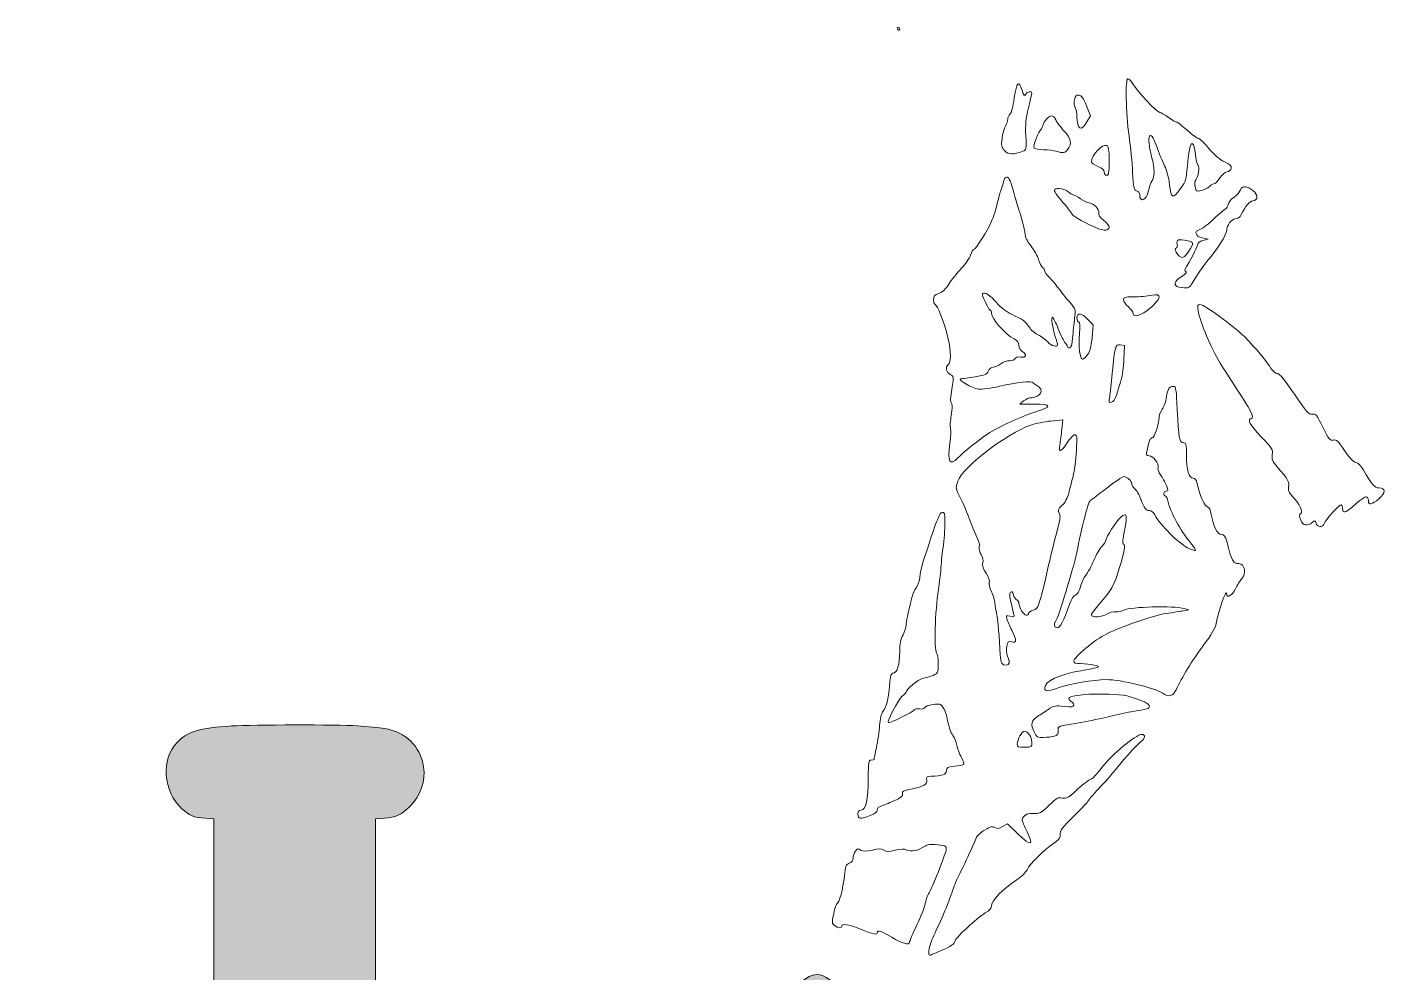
# Model space of a CAD drawing. Extents: x 617 to 1458, y -1523 to -412.
# Drawn here: x 628 to 1300, y -1087 to -619 of the extents above; entities that cross this region are included whole.
import ezdxf

# ---------------------------------------------------------------- set-up
doc = ezdxf.new("R2010")
doc.units = 0
doc.header["$MEASUREMENT"] = 0
doc.layers.add('katman 1', color=7, linetype='Continuous')

# ---------------------------------------------------------------- blocks, each defined once
blk = doc.blocks.new('block 2')
at = {"layer": 'katman 1', "true_color": 0xffffff}
h = blk.add_hatch(color=7, dxfattribs=at)
h.dxf.hatch_style = 2
edge = h.paths.add_edge_path()
edge.add_spline(control_points=[(729.05, -964.57), (712.7, -965.56), (707.28, -967.19), (701.92, -972.72), (693.82, -980.97), (694.92, -996.85), (704.23, -1005.47), (707.7, -1008.73), (710.54, -1009.89), (715.8, -1010.15), (715.8, -1010.15), (720.11, -1010.42), (720.11, -1010.42), (720.11, -1010.42), (720.11, -1076.72), (720.11, -1076.72), (720.06, -1139.76), (719.79, -1154.43), (718.53, -1158.27), (718.06, -1159.74), (717.64, -1160), (715.22, -1160.58), (703.86, -1163.11), (679.36, -1179.41), (666.85, -1192.71), (646.76, -1214.06), (634.25, -1239.93), (629.41, -1270.26), (628.04, -1278.57), (627.78, -1298.03), (628.83, -1307.28), (629.88, -1316.32), (631.3, -1323.42), (633.14, -1329.15), (637.51, -1342.51), (649.65, -1367.33), (657.12, -1378.16), (666.43, -1391.67), (699.55, -1415.7), (714.85, -1420.17), (718.8, -1421.27), (718.8, -1421.33), (719.43, -1423.59), (719.79, -1424.95), (720.06, -1430.21), (720.06, -1436.52), (720.06, -1436.52), (720.11, -1447.2), (720.11, -1447.2), (720.11, -1447.2), (702.86, -1447.2), (702.86, -1447.2), (702.86, -1447.2), (685.57, -1447.2), (685.57, -1447.2), (685.57, -1447.2), (678.05, -1456.24), (678.05, -1456.24), (668.74, -1467.33), (665.27, -1472.12), (664.11, -1475.43), (663.53, -1477.06), (663.11, -1480.32), (662.96, -1484.68), (662.96, -1484.68), (662.64, -1491.36), (662.64, -1491.36), (662.64, -1491.36), (760.07, -1491.36), (760.07, -1491.36), (760.07, -1491.36), (857.5, -1491.36), (857.5, -1491.36), (857.5, -1491.36), (857.24, -1484.63), (857.24, -1484.63), (856.87, -1474.75), (855.98, -1473.12), (841.46, -1456.03), (841.46, -1456.03), (833.95, -1447.2), (833.95, -1447.2), (833.95, -1447.2), (817.01, -1447.2), (817.01, -1447.2), (817.01, -1447.2), (800.03, -1447.2), (800.03, -1447.2), (800.03, -1447.2), (800.03, -1434.16), (800.03, -1434.16), (800.03, -1434.16), (800.03, -1421.17), (800.03, -1421.17), (800.03, -1421.17), (805.97, -1418.85), (805.97, -1418.85), (822.96, -1412.23), (835.73, -1403.61), (850.56, -1388.83), (861.76, -1377.68), (866.7, -1371.11), (873.17, -1358.81), (875.48, -1354.34), (877.95, -1349.98), (878.59, -1349.13), (881.74, -1344.98), (883.79, -1338.41), (886, -1325.21), (887.94, -1313.8), (888.84, -1304.6), (889.42, -1290.98), (889.94, -1279.26), (890.63, -1270.16), (891.31, -1266.48), (891.57, -1265.01), (893.1, -1263.64), (902.77, -1256.38), (908.87, -1251.76), (917.76, -1244.87), (922.54, -1241.14), (927.33, -1237.35), (936.9, -1229.99), (943.84, -1224.73), (950.78, -1219.47), (957.3, -1214.42), (958.3, -1213.53), (959.3, -1212.64), (965.45, -1207.85), (971.97, -1202.96), (978.49, -1198.07), (987.48, -1191.18), (991.95, -1187.71), (996.42, -1184.19), (1006.99, -1176.15), (1015.35, -1169.84), (1031.86, -1157.38), (1038.01, -1151.85), (1038.32, -1149.28), (1038.59, -1146.91), (1040.11, -1147.07), (1043.48, -1149.86), (1046.89, -1152.7), (1049.26, -1153.48), (1054.25, -1153.48), (1063.51, -1153.48), (1066.87, -1147.02), (1062.56, -1137.5), (1060.14, -1132.3), (1053.41, -1122.62), (1043.69, -1110.42), (1026.28, -1088.65), (1020.29, -1084.5), (1013.19, -1089.23), (1011.77, -1090.18), (1010.09, -1091.76), (1009.46, -1092.76), (1007.77, -1095.28), (1007.83, -1100.22), (1009.56, -1105.16), (1011.24, -1109.9), (1011.19, -1110.53), (1009.25, -1111.63), (1003.15, -1114.94), (992.42, -1122.73), (973.81, -1137.24), (967.45, -1142.18), (948.88, -1156.53), (932.53, -1169.05), (916.18, -1181.62), (896.46, -1196.92), (888.63, -1203.12), (880.85, -1209.27), (873.85, -1214.64), (873.17, -1214.95), (872.07, -1215.48), (871.75, -1215.37), (870.38, -1213.74), (869.49, -1212.74), (865.44, -1207.85), (861.29, -1202.96), (843.09, -1181.3), (826.79, -1169), (806.39, -1161.63), (806.39, -1161.63), (800.03, -1159.32), (800.03, -1159.32), (800.03, -1159.32), (800.03, -1084.87), (800.03, -1084.87), (800.03, -1084.87), (800.03, -1010.42), (800.03, -1010.42), (800.03, -1010.42), (804.4, -1010.15), (804.4, -1010.15), (809.86, -1009.89), (812.86, -1008.52), (816.91, -1004.47), (822.38, -999.06), (824.95, -991.64), (823.8, -984.76), (822.11, -974.4), (815.17, -967.67), (804.45, -965.83), (801.87, -965.41), (795.88, -964.83), (791.09, -964.51), (781, -963.88), (739.41, -963.93), (729.05, -964.57)], knot_values=[0, 0, 0, 0, 1, 1, 1, 2, 2, 2, 3, 3, 3, 4, 4, 4, 5, 5, 5, 6, 6, 6, 7, 7, 7, 8, 8, 8, 9, 9, 9, 10, 10, 10, 11, 11, 11, 12, 12, 12, 13, 13, 13, 14, 14, 14, 15, 15, 15, 16, 16, 16, 17, 17, 17, 18, 18, 18, 19, 19, 19, 20, 20, 20, 21, 21, 21, 22, 22, 22, 23, 23, 23, 24, 24, 24, 25, 25, 25, 26, 26, 26, 27, 27, 27, 28, 28, 28, 29, 29, 29, 30, 30, 30, 31, 31, 31, 32, 32, 32, 33, 33, 33, 34, 34, 34, 35, 35, 35, 36, 36, 36, 37, 37, 37, 38, 38, 38, 39, 39, 39, 40, 40, 40, 41, 41, 41, 42, 42, 42, 43, 43, 43, 44, 44, 44, 45, 45, 45, 46, 46, 46, 47, 47, 47, 48, 48, 48, 49, 49, 49, 50, 50, 50, 51, 51, 51, 52, 52, 52, 53, 53, 53, 54, 54, 54, 55, 55, 55, 56, 56, 56, 57, 57, 57, 58, 58, 58, 59, 59, 59, 60, 60, 60, 61, 61, 61, 62, 62, 62, 63, 63, 63, 64, 64, 64, 65, 65, 65, 66, 66, 66, 67, 67, 67, 68, 68, 68, 69, 69, 69, 70, 70, 70, 70], degree=3, periodic=1)
at = {"layer": 'katman 1', "lineweight": 0}
blk.add_open_spline([(729.05, -964.57), (712.7, -965.56), (707.28, -967.19), (701.92, -972.72), (693.82, -980.97), (694.92, -996.85), (704.23, -1005.47), (707.7, -1008.73), (710.54, -1009.89), (715.8, -1010.15), (715.8, -1010.15), (720.11, -1010.42), (720.11, -1010.42), (720.11, -1010.42), (720.11, -1076.72), (720.11, -1076.72), (720.06, -1139.76), (719.79, -1154.43), (718.53, -1158.27), (718.06, -1159.74), (717.64, -1160), (715.22, -1160.58), (703.86, -1163.11), (679.36, -1179.41), (666.85, -1192.71), (646.76, -1214.06), (634.25, -1239.93), (629.41, -1270.26), (628.04, -1278.57), (627.78, -1298.03), (628.83, -1307.28), (629.88, -1316.32), (631.3, -1323.42), (633.14, -1329.15), (637.51, -1342.51), (649.65, -1367.33), (657.12, -1378.16), (666.43, -1391.67), (699.55, -1415.7), (714.85, -1420.17), (718.8, -1421.27), (718.8, -1421.33), (719.43, -1423.59), (719.79, -1424.95), (720.06, -1430.21), (720.06, -1436.52), (720.06, -1436.52), (720.11, -1447.2), (720.11, -1447.2), (720.11, -1447.2), (702.86, -1447.2), (702.86, -1447.2), (702.86, -1447.2), (685.57, -1447.2), (685.57, -1447.2), (685.57, -1447.2), (678.05, -1456.24), (678.05, -1456.24), (668.74, -1467.33), (665.27, -1472.12), (664.11, -1475.43), (663.53, -1477.06), (663.11, -1480.32), (662.96, -1484.68), (662.96, -1484.68), (662.64, -1491.36), (662.64, -1491.36), (662.64, -1491.36), (760.07, -1491.36), (760.07, -1491.36), (760.07, -1491.36), (857.5, -1491.36), (857.5, -1491.36), (857.5, -1491.36), (857.24, -1484.63), (857.24, -1484.63), (856.87, -1474.75), (855.98, -1473.12), (841.46, -1456.03), (841.46, -1456.03), (833.95, -1447.2), (833.95, -1447.2), (833.95, -1447.2), (817.01, -1447.2), (817.01, -1447.2), (817.01, -1447.2), (800.03, -1447.2), (800.03, -1447.2), (800.03, -1447.2), (800.03, -1434.16), (800.03, -1434.16), (800.03, -1434.16), (800.03, -1421.17), (800.03, -1421.17), (800.03, -1421.17), (805.97, -1418.85), (805.97, -1418.85), (822.96, -1412.23), (835.73, -1403.61), (850.56, -1388.83), (861.76, -1377.68), (866.7, -1371.11), (873.17, -1358.81), (875.48, -1354.34), (877.95, -1349.98), (878.59, -1349.13), (881.74, -1344.98), (883.79, -1338.41), (886, -1325.21), (887.94, -1313.8), (888.84, -1304.6), (889.42, -1290.98), (889.94, -1279.26), (890.63, -1270.16), (891.31, -1266.48), (891.57, -1265.01), (893.1, -1263.64), (902.77, -1256.38), (908.87, -1251.76), (917.76, -1244.87), (922.54, -1241.14), (927.33, -1237.35), (936.9, -1229.99), (943.84, -1224.73), (950.78, -1219.47), (957.3, -1214.42), (958.3, -1213.53), (959.3, -1212.64), (965.45, -1207.85), (971.97, -1202.96), (978.49, -1198.07), (987.48, -1191.18), (991.95, -1187.71), (996.42, -1184.19), (1006.99, -1176.15), (1015.35, -1169.84), (1031.86, -1157.38), (1038.01, -1151.85), (1038.32, -1149.28), (1038.59, -1146.91), (1040.11, -1147.07), (1043.48, -1149.86), (1046.89, -1152.7), (1049.26, -1153.48), (1054.25, -1153.48), (1063.51, -1153.48), (1066.87, -1147.02), (1062.56, -1137.5), (1060.14, -1132.3), (1053.41, -1122.62), (1043.69, -1110.42), (1026.28, -1088.65), (1020.29, -1084.5), (1013.19, -1089.23), (1011.77, -1090.18), (1010.09, -1091.76), (1009.46, -1092.76), (1007.77, -1095.28), (1007.83, -1100.22), (1009.56, -1105.16), (1011.24, -1109.9), (1011.19, -1110.53), (1009.25, -1111.63), (1003.15, -1114.94), (992.42, -1122.73), (973.81, -1137.24), (967.45, -1142.18), (948.88, -1156.53), (932.53, -1169.05), (916.18, -1181.62), (896.46, -1196.92), (888.63, -1203.12), (880.85, -1209.27), (873.85, -1214.64), (873.17, -1214.95), (872.07, -1215.48), (871.75, -1215.37), (870.38, -1213.74), (869.49, -1212.74), (865.44, -1207.85), (861.29, -1202.96), (843.09, -1181.3), (826.79, -1169), (806.39, -1161.63), (806.39, -1161.63), (800.03, -1159.32), (800.03, -1159.32), (800.03, -1159.32), (800.03, -1084.87), (800.03, -1084.87), (800.03, -1084.87), (800.03, -1010.42), (800.03, -1010.42), (800.03, -1010.42), (804.4, -1010.15), (804.4, -1010.15), (809.86, -1009.89), (812.86, -1008.52), (816.91, -1004.47), (822.38, -999.06), (824.95, -991.64), (823.8, -984.76), (822.11, -974.4), (815.17, -967.67), (804.45, -965.83), (801.87, -965.41), (795.88, -964.83), (791.09, -964.51), (781, -963.88), (739.41, -963.93), (729.05, -964.57)], degree=3, knots=[0, 0, 0, 0, 1, 1, 1, 2, 2, 2, 3, 3, 3, 4, 4, 4, 5, 5, 5, 6, 6, 6, 7, 7, 7, 8, 8, 8, 9, 9, 9, 10, 10, 10, 11, 11, 11, 12, 12, 12, 13, 13, 13, 14, 14, 14, 15, 15, 15, 16, 16, 16, 17, 17, 17, 18, 18, 18, 19, 19, 19, 20, 20, 20, 21, 21, 21, 22, 22, 22, 23, 23, 23, 24, 24, 24, 25, 25, 25, 26, 26, 26, 27, 27, 27, 28, 28, 28, 29, 29, 29, 30, 30, 30, 31, 31, 31, 32, 32, 32, 33, 33, 33, 34, 34, 34, 35, 35, 35, 36, 36, 36, 37, 37, 37, 38, 38, 38, 39, 39, 39, 40, 40, 40, 41, 41, 41, 42, 42, 42, 43, 43, 43, 44, 44, 44, 45, 45, 45, 46, 46, 46, 47, 47, 47, 48, 48, 48, 49, 49, 49, 50, 50, 50, 51, 51, 51, 52, 52, 52, 53, 53, 53, 54, 54, 54, 55, 55, 55, 56, 56, 56, 57, 57, 57, 58, 58, 58, 59, 59, 59, 60, 60, 60, 61, 61, 61, 62, 62, 62, 63, 63, 63, 64, 64, 64, 65, 65, 65, 66, 66, 66, 67, 67, 67, 68, 68, 68, 69, 69, 69, 70, 70, 70, 70], dxfattribs=at)

msp = doc.modelspace()

# ---------------------------------------------------------------- linework, layer by layer
at = {"layer": 'katman 1', "lineweight": 0}
for points, knots in [([(1058.13, -619.92), (1057.86, -619.48), (1058.02, -619.12), (1058.49, -619.12), (1058.95, -619.12), (1059.33, -619.48), (1059.33, -619.92), (1059.33, -620.36), (1059.17, -620.72), (1058.98, -620.72), (1058.79, -620.72), (1058.41, -620.36), (1058.13, -619.92)], [0, 0, 0, 0, 1, 1, 1, 2, 2, 2, 3, 3, 3, 4, 4, 4, 4]), ([(1182.22, -700.38), (1182.61, -698.42), (1183.43, -696.1), (1184.04, -695.23), (1185.49, -693.15), (1185.44, -689.07), (1183.89, -683.21), (1181.11, -672.69), (1183, -668.41), (1186.26, -677.83), (1187.45, -681.24), (1189.26, -685.65), (1190.28, -687.62), (1191.43, -689.84), (1192.36, -693.42), (1192.71, -696.98), (1193.39, -703.94), (1194.27, -704.25), (1198.18, -698.92), (1200.78, -695.38), (1201.04, -694.51), (1201.55, -687.57), (1202.42, -675.74), (1204.41, -672.86), (1205.5, -681.86), (1205.8, -684.37), (1206.4, -686.86), (1206.82, -687.39), (1207.66, -688.44), (1206.94, -693.01), (1205.69, -694.56), (1205.27, -695.09), (1205.16, -696.63), (1205.46, -697.99), (1205.96, -700.27), (1206.2, -700.42), (1208.45, -699.92), (1209.8, -699.63), (1211.62, -698.71), (1212.51, -697.89), (1213.4, -697.06), (1214.5, -696.38), (1214.97, -696.37), (1215.43, -696.37), (1216.6, -695.14), (1217.57, -693.65), (1218.56, -692.13), (1220.13, -690.81), (1221.15, -690.67), (1222.26, -690.51), (1223.07, -689.78), (1223.21, -688.81), (1223.38, -687.59), (1222.59, -686.84), (1219.89, -685.63), (1217.57, -684.6), (1214.9, -682.32), (1212.19, -679.07), (1209.9, -676.33), (1207.55, -674.08), (1206.95, -674.08), (1206.36, -674.08), (1203.89, -672.29), (1201.48, -670.1), (1199.06, -667.91), (1196.72, -666.12), (1196.28, -666.12), (1195.85, -666.12), (1194, -665.05), (1192.19, -663.73), (1190.38, -662.42), (1188.44, -661.34), (1187.89, -661.34), (1186.67, -661.34), (1176.73, -650.78), (1174.59, -647.21), (1173.74, -645.78), (1172.63, -644.62), (1172.12, -644.62), (1170.78, -644.62), (1171.13, -661.19), (1172.73, -672.89), (1173.45, -678.15), (1174.24, -686.29), (1174.49, -690.98), (1174.89, -698.45), (1175.13, -699.57), (1176.46, -699.99), (1177.3, -700.26), (1177.98, -701.11), (1177.98, -701.88), (1177.98, -706.02), (1181.34, -704.82), (1182.22, -700.38), (1182.22, -700.38), (1182.22, -700.38), (1182.22, -700.38)], [0, 0, 0, 0, 1, 1, 1, 2, 2, 2, 3, 3, 3, 4, 4, 4, 5, 5, 5, 6, 6, 6, 7, 7, 7, 8, 8, 8, 9, 9, 9, 10, 10, 10, 11, 11, 11, 12, 12, 12, 13, 13, 13, 14, 14, 14, 15, 15, 15, 16, 16, 16, 17, 17, 17, 18, 18, 18, 19, 19, 19, 20, 20, 20, 21, 21, 21, 22, 22, 22, 23, 23, 23, 24, 24, 24, 25, 25, 25, 26, 26, 26, 27, 27, 27, 28, 28, 28, 29, 29, 29, 30, 30, 30, 31, 31, 31, 32, 32, 32, 32]), ([(1120.24, -680.46), (1121.98, -679.8), (1122.03, -679.49), (1121.66, -672.75), (1121.36, -667.28), (1121.65, -664.25), (1122.95, -659.04), (1123.88, -655.37), (1124.63, -652.06), (1124.63, -651.68), (1124.63, -650.45), (1122.34, -650.95), (1121.57, -652.34), (1120.94, -653.45), (1120.63, -653.1), (1119.81, -650.35), (1118.24, -645.11), (1117.08, -646.25), (1115.97, -654.13), (1115.39, -658.21), (1114.47, -661.65), (1113.82, -662.19), (1113.2, -662.71), (1112.69, -663.76), (1112.69, -664.54), (1112.69, -665.31), (1112.18, -666.92), (1111.55, -668.13), (1110.93, -669.33), (1110.17, -672.09), (1109.88, -674.25), (1109.4, -677.7), (1109.57, -678.43), (1111.2, -680.17), (1113.12, -682.22), (1115.43, -682.29), (1120.24, -680.46), (1120.24, -680.46), (1120.24, -680.46), (1120.24, -680.46)], [0, 0, 0, 0, 1, 1, 1, 2, 2, 2, 3, 3, 3, 4, 4, 4, 5, 5, 5, 6, 6, 6, 7, 7, 7, 8, 8, 8, 9, 9, 9, 10, 10, 10, 11, 11, 11, 12, 12, 12, 13, 13, 13, 13]), ([(1151.9, -665.96), (1151.9, -665.96), (1153.58, -663), (1153.58, -663), (1153.58, -663), (1151.62, -657.99), (1151.62, -657.99), (1150.17, -654.28), (1149.22, -652.92), (1147.97, -652.74), (1146.66, -652.55), (1146.17, -653.02), (1145.76, -654.88), (1145.47, -656.19), (1145.62, -657.98), (1146.08, -658.86), (1146.55, -659.73), (1146.94, -661.63), (1146.94, -663.08), (1146.97, -669.82), (1149.02, -671.01), (1151.9, -665.96), (1151.9, -665.96), (1151.9, -665.96), (1151.9, -665.96)], [0, 0, 0, 0, 1, 1, 1, 2, 2, 2, 3, 3, 3, 4, 4, 4, 5, 5, 5, 6, 6, 6, 7, 7, 7, 8, 8, 8, 8]), ([(1142.51, -679.49), (1144.53, -676.6), (1144, -674.14), (1140.54, -670.39), (1138.78, -668.48), (1136.93, -666.02), (1136.43, -664.93), (1135.93, -663.83), (1135.01, -662.94), (1134.39, -662.94), (1133.13, -662.94), (1130.28, -666.01), (1130.23, -667.41), (1130.22, -667.9), (1129.57, -669.15), (1128.79, -670.2), (1126.96, -672.65), (1125.19, -677.83), (1125.82, -678.86), (1126.1, -679.3), (1128.18, -679.7), (1130.45, -679.74), (1132.73, -679.79), (1135.48, -680.11), (1136.58, -680.46), (1139.94, -681.54), (1141.22, -681.33), (1142.51, -679.48), (1142.51, -679.48), (1142.51, -679.49), (1142.51, -679.49)], [0, 0, 0, 0, 1, 1, 1, 2, 2, 2, 3, 3, 3, 4, 4, 4, 5, 5, 5, 6, 6, 6, 7, 7, 7, 8, 8, 8, 9, 9, 9, 10, 10, 10, 10]), ([(1162.86, -685.21), (1162.86, -679.62), (1162.6, -677.92), (1161.69, -677.57), (1159.48, -676.72), (1154.1, -682.44), (1154.1, -685.64), (1154.1, -686.2), (1155.53, -687.23), (1157.29, -687.93), (1159.52, -688.83), (1160.47, -689.68), (1160.47, -690.81), (1160.47, -691.7), (1161, -692.4), (1161.67, -692.4), (1162.64, -692.4), (1162.86, -691.07), (1162.86, -685.21), (1162.86, -685.21), (1162.86, -685.21), (1162.86, -685.21)], [0, 0, 0, 0, 1, 1, 1, 2, 2, 2, 3, 3, 3, 4, 4, 4, 5, 5, 5, 6, 6, 6, 7, 7, 7, 7]), ([(1088.05, -832.08), (1090.23, -829.72), (1099.1, -822.56), (1102.72, -820.25), (1108.24, -816.72), (1120.15, -811.21), (1126.14, -809.41), (1134.81, -806.82), (1134.63, -805.5), (1125.62, -805.47), (1125.62, -805.47), (1118.65, -805.44), (1118.65, -805.44), (1118.65, -805.44), (1120.53, -803.88), (1120.53, -803.88), (1121.56, -803.01), (1123.35, -802.3), (1124.51, -802.28), (1128.98, -802.23), (1130.9, -798.35), (1127.41, -796.42), (1126.53, -795.94), (1125.59, -795.23), (1125.32, -794.86), (1124.58, -793.84), (1117.18, -794.64), (1108.69, -796.66), (1104.53, -797.64), (1099.84, -798.29), (1098.27, -798.08), (1095.12, -797.68), (1087.65, -793.33), (1089.58, -793.03), (1090.24, -792.92), (1093.39, -792.42), (1096.6, -791.92), (1101.59, -791.13), (1102.53, -790.73), (1103.15, -789.09), (1103.6, -787.9), (1104.51, -787.18), (1105.56, -787.18), (1106.49, -787.18), (1108.16, -786.46), (1109.27, -785.58), (1110.39, -784.71), (1112.33, -783.99), (1113.6, -783.99), (1114.87, -783.99), (1116.09, -783.52), (1116.31, -782.94), (1116.57, -782.28), (1117.59, -782.01), (1119.08, -782.23), (1121.87, -782.64), (1122.33, -780.95), (1119.84, -779.4), (1118.95, -778.84), (1118.25, -777.54), (1118.25, -776.44), (1118.25, -775.07), (1117.54, -774.11), (1115.92, -773.27), (1111.4, -770.93), (1104.71, -763.32), (1104.71, -760.51), (1104.71, -759.9), (1104.35, -759.17), (1103.91, -758.9), (1102.87, -758.26), (1099.7, -751.3), (1100.21, -750.79), (1101.19, -749.82), (1104.17, -751.76), (1107.15, -755.29), (1109.26, -757.79), (1111.97, -759.86), (1114.92, -761.21), (1120.31, -763.69), (1121.49, -764.56), (1123.41, -767.51), (1124.21, -768.74), (1126.15, -770.41), (1127.73, -771.22), (1129.3, -772.03), (1131.46, -773.62), (1132.52, -774.75), (1134.35, -776.71), (1137.36, -777.59), (1137.36, -776.17), (1137.36, -775.81), (1136.86, -773.93), (1136.24, -771.99), (1134.85, -767.66), (1134.09, -762.49), (1134.83, -762.49), (1135.13, -762.49), (1136.43, -765.09), (1137.73, -768.26), (1139.02, -771.44), (1140.55, -774.51), (1141.11, -775.09), (1141.68, -775.67), (1142.14, -776.47), (1142.14, -776.88), (1142.14, -777.29), (1142.64, -777.62), (1143.24, -777.62), (1144.02, -777.62), (1144.48, -776.13), (1144.81, -772.64), (1145.06, -769.9), (1145.51, -765.6), (1145.8, -763.08), (1146.31, -758.59), (1146.26, -758.43), (1143.24, -754.98), (1141.54, -753.05), (1139.08, -749.96), (1137.76, -748.13), (1136.45, -746.29), (1134.39, -743.85), (1133.18, -742.71), (1131.98, -741.56), (1130.99, -740.22), (1130.99, -739.71), (1130.99, -739.2), (1130.51, -738.39), (1129.93, -737.91), (1129.34, -737.42), (1128.45, -735.64), (1127.94, -733.94), (1127.43, -732.25), (1125.76, -729.29), (1124.23, -727.36), (1122.7, -725.44), (1121.45, -723.24), (1121.44, -722.48), (1121.43, -720.64), (1119.89, -714.2), (1118.63, -710.72), (1118.07, -709.19), (1117, -705.6), (1116.25, -702.76), (1114.26, -695.2), (1113.41, -693.2), (1112.19, -693.2), (1111.6, -693.2), (1110.9, -694.18), (1110.64, -695.39), (1110.39, -696.59), (1109.85, -698.38), (1109.45, -699.37), (1109.05, -700.35), (1108.21, -703.4), (1107.57, -706.14), (1106.94, -708.88), (1105.65, -712.91), (1104.72, -715.1), (1102.84, -719.5), (1096.78, -729.04), (1095.86, -729.04), (1095.54, -729.04), (1094.87, -730.27), (1094.37, -731.78), (1093.88, -733.28), (1091.77, -736.3), (1089.69, -738.47), (1087.62, -740.65), (1084.88, -744.08), (1083.6, -746.1), (1082.1, -748.48), (1080.37, -750.09), (1078.66, -750.71), (1076.55, -751.47), (1076.04, -752.09), (1076.04, -753.89), (1076.04, -755.11), (1076.32, -756.12), (1076.66, -756.12), (1077.84, -756.12), (1081.44, -765.27), (1083.16, -772.63), (1084.82, -779.76), (1084.81, -784.99), (1083.12, -786.04), (1081.71, -786.91), (1082.41, -789.98), (1084.2, -790.78), (1086.12, -791.63), (1086.13, -791.79), (1084.84, -799.47), (1084.3, -802.68), (1084.31, -804.5), (1084.87, -805.18), (1085.43, -805.86), (1085.41, -807.69), (1084.8, -811.04), (1084.32, -813.73), (1084.14, -816.61), (1084.41, -817.45), (1084.67, -818.3), (1084.53, -821.61), (1084.08, -824.82), (1082.82, -833.9), (1084.13, -836.31), (1088.05, -832.08), (1088.05, -832.08), (1088.05, -832.08), (1088.05, -832.08)], [0, 0, 0, 0, 1, 1, 1, 2, 2, 2, 3, 3, 3, 4, 4, 4, 5, 5, 5, 6, 6, 6, 7, 7, 7, 8, 8, 8, 9, 9, 9, 10, 10, 10, 11, 11, 11, 12, 12, 12, 13, 13, 13, 14, 14, 14, 15, 15, 15, 16, 16, 16, 17, 17, 17, 18, 18, 18, 19, 19, 19, 20, 20, 20, 21, 21, 21, 22, 22, 22, 23, 23, 23, 24, 24, 24, 25, 25, 25, 26, 26, 26, 27, 27, 27, 28, 28, 28, 29, 29, 29, 30, 30, 30, 31, 31, 31, 32, 32, 32, 33, 33, 33, 34, 34, 34, 35, 35, 35, 36, 36, 36, 37, 37, 37, 38, 38, 38, 39, 39, 39, 40, 40, 40, 41, 41, 41, 42, 42, 42, 43, 43, 43, 44, 44, 44, 45, 45, 45, 46, 46, 46, 47, 47, 47, 48, 48, 48, 49, 49, 49, 50, 50, 50, 51, 51, 51, 52, 52, 52, 53, 53, 53, 54, 54, 54, 55, 55, 55, 56, 56, 56, 57, 57, 57, 58, 58, 58, 59, 59, 59, 60, 60, 60, 61, 61, 61, 62, 62, 62, 63, 63, 63, 64, 64, 64, 65, 65, 65, 66, 66, 66, 67, 67, 67, 68, 68, 68, 69, 69, 69, 70, 70, 70, 70]), ([(1162.85, -718.09), (1162.85, -717.32), (1161.63, -715.72), (1160.13, -714.52), (1158.26, -713.03), (1157.53, -711.89), (1157.81, -710.85), (1158.24, -709.24), (1154.83, -705.94), (1152.75, -705.94), (1152.13, -705.94), (1150.3, -705.04), (1148.69, -703.95), (1147.08, -702.85), (1145.45, -701.96), (1145.08, -701.96), (1144.7, -701.96), (1143.48, -701.24), (1142.37, -700.36), (1140.06, -698.55), (1135.78, -698.2), (1135.78, -699.83), (1135.78, -700.41), (1137.75, -703.16), (1140.16, -705.94), (1142.57, -708.72), (1144.54, -711.29), (1144.54, -711.64), (1144.54, -712.3), (1152.59, -716.74), (1156.87, -718.44), (1160.48, -719.87), (1162.86, -719.73), (1162.86, -718.08), (1162.86, -718.08), (1162.85, -718.09), (1162.85, -718.09)], [0, 0, 0, 0, 1, 1, 1, 2, 2, 2, 3, 3, 3, 4, 4, 4, 5, 5, 5, 6, 6, 6, 7, 7, 7, 8, 8, 8, 9, 9, 9, 10, 10, 10, 11, 11, 11, 12, 12, 12, 12]), ([(1203.62, -746.24), (1204.87, -743.95), (1210.67, -735.37), (1211.81, -734.13), (1216.05, -729.52), (1220.99, -721.73), (1220.99, -719.65), (1220.99, -717.23), (1223.45, -713.91), (1225.25, -713.91), (1226.46, -713.91), (1227.47, -713.15), (1228.19, -711.72), (1230.37, -707.39), (1232.2, -705.25), (1233.94, -705), (1236.6, -704.62), (1236.64, -702.04), (1234.01, -699.89), (1231.17, -697.57), (1228.44, -697.43), (1227.76, -699.57), (1227.48, -700.45), (1226.02, -702.1), (1224.52, -703.25), (1223.01, -704.4), (1221.78, -705.97), (1221.78, -706.74), (1221.78, -707.52), (1220.98, -708.68), (1219.99, -709.33), (1219.01, -709.98), (1216.23, -712.36), (1213.82, -714.63), (1211.41, -716.9), (1208.63, -718.95), (1207.65, -719.2), (1204.69, -719.95), (1205.41, -722.4), (1208.84, -723.25), (1208.84, -723.25), (1211.83, -723.98), (1211.83, -723.98), (1211.83, -723.98), (1209.24, -724.58), (1209.24, -724.58), (1207.78, -724.92), (1206.65, -725.69), (1206.65, -726.34), (1206.65, -727.42), (1204.46, -731.86), (1201.24, -737.31), (1200.15, -739.15), (1200.09, -739.67), (1200.95, -739.99), (1201.61, -740.22), (1200.77, -741.12), (1198.76, -742.32), (1195.1, -744.5), (1194.4, -747.03), (1197.29, -747.59), (1201.39, -748.38), (1202.6, -748.12), (1203.62, -746.24), (1203.62, -746.24), (1203.62, -746.24), (1203.62, -746.24)], [0, 0, 0, 0, 1, 1, 1, 2, 2, 2, 3, 3, 3, 4, 4, 4, 5, 5, 5, 6, 6, 6, 7, 7, 7, 8, 8, 8, 9, 9, 9, 10, 10, 10, 11, 11, 11, 12, 12, 12, 13, 13, 13, 14, 14, 14, 15, 15, 15, 16, 16, 16, 17, 17, 17, 18, 18, 18, 19, 19, 19, 20, 20, 20, 21, 21, 21, 22, 22, 22, 22]), ([(1202.26, -729.85), (1204.82, -725.79), (1204.78, -725.36), (1201.77, -724.76), (1197.01, -723.8), (1196.08, -724.07), (1196.49, -726.25), (1196.7, -727.35), (1196.57, -728.24), (1196.19, -728.24), (1195.07, -728.24), (1195.4, -730), (1196.82, -731.56), (1198.8, -733.75), (1200.05, -733.35), (1202.26, -729.85), (1202.26, -729.85), (1202.26, -729.85), (1202.26, -729.85)], [0, 0, 0, 0, 1, 1, 1, 2, 2, 2, 3, 3, 3, 4, 4, 4, 5, 5, 5, 6, 6, 6, 6]), ([(1183.21, -757.96), (1185.66, -755.84), (1187.54, -753.55), (1187.54, -752.69), (1187.54, -751.27), (1187.18, -751.21), (1182.96, -751.84), (1180.44, -752.22), (1176.5, -752.5), (1174.2, -752.46), (1170.66, -752.41), (1170.02, -752.63), (1170.02, -753.86), (1170.02, -754.65), (1171.09, -756.27), (1172.41, -757.44), (1173.72, -758.61), (1174.8, -760.04), (1174.8, -760.63), (1174.8, -762.96), (1178.94, -761.64), (1183.21, -757.96), (1183.21, -757.96), (1183.21, -757.96), (1183.21, -757.96)], [0, 0, 0, 0, 1, 1, 1, 2, 2, 2, 3, 3, 3, 4, 4, 4, 5, 5, 5, 6, 6, 6, 7, 7, 7, 8, 8, 8, 8]), ([(1269.25, -864.51), (1270.5, -861.88), (1276.89, -854.87), (1277.62, -855.33), (1278.01, -855.57), (1278.33, -856.46), (1278.33, -857.31), (1278.33, -859.49), (1279.95, -859.23), (1282.83, -856.6), (1289.24, -850.75), (1291.07, -850.02), (1291.07, -853.33), (1291.07, -855.59), (1292.79, -855.22), (1296.26, -852.23), (1299.67, -849.28), (1299.7, -846.91), (1296.33, -846.91), (1294.23, -846.91), (1292.21, -844.61), (1288.68, -838.19), (1287.36, -835.79), (1286.08, -834.48), (1284.87, -834.31), (1283.63, -834.13), (1281.85, -832.25), (1279.33, -828.47), (1276.2, -823.76), (1275.33, -822.95), (1273.76, -823.25), (1272.11, -823.56), (1271.53, -822.84), (1268.61, -816.9), (1265.67, -810.9), (1265.11, -810.22), (1263.31, -810.43), (1261.55, -810.64), (1260.49, -809.46), (1254.49, -800.54), (1249.6, -793.27), (1247.22, -790.4), (1246.07, -790.38), (1245.05, -790.37), (1243.63, -789.01), (1242.11, -786.61), (1240.02, -783.3), (1236.32, -778.95), (1229.75, -772.09), (1226.15, -768.33), (1210.97, -757.03), (1208.79, -756.48), (1207.07, -756.05), (1206.65, -756.22), (1206.65, -757.35), (1206.65, -761.35), (1211.42, -773.94), (1215.99, -782), (1218.89, -787.12), (1218.96, -787.24), (1226.08, -798), (1232.67, -807.95), (1234.78, -812.19), (1233.29, -812.52), (1230.95, -813.04), (1232.29, -815.6), (1238.07, -821.6), (1243.56, -827.3), (1243.96, -827.95), (1243.55, -830.46), (1243.18, -832.74), (1243.54, -833.66), (1245.83, -836.26), (1251.31, -842.47), (1252.14, -843.9), (1251.62, -846.24), (1251.23, -848.01), (1251.63, -848.99), (1253.58, -851.07), (1256.97, -854.69), (1258.91, -858.85), (1257.58, -859.68), (1256.77, -860.18), (1256.77, -860.78), (1257.59, -862.76), (1258.74, -865.53), (1261.01, -866.01), (1263.26, -863.97), (1264.53, -862.82), (1264.69, -862.86), (1265.17, -864.37), (1265.83, -866.44), (1268.29, -866.52), (1269.25, -864.51), (1269.25, -864.51), (1269.25, -864.51), (1269.25, -864.51)], [0, 0, 0, 0, 1, 1, 1, 2, 2, 2, 3, 3, 3, 4, 4, 4, 5, 5, 5, 6, 6, 6, 7, 7, 7, 8, 8, 8, 9, 9, 9, 10, 10, 10, 11, 11, 11, 12, 12, 12, 13, 13, 13, 14, 14, 14, 15, 15, 15, 16, 16, 16, 17, 17, 17, 18, 18, 18, 19, 19, 19, 20, 20, 20, 21, 21, 21, 22, 22, 22, 23, 23, 23, 24, 24, 24, 25, 25, 25, 26, 26, 26, 27, 27, 27, 28, 28, 28, 29, 29, 29, 30, 30, 30, 31, 31, 31, 32, 32, 32, 32]), ([(1152.22, -781), (1153.35, -779.47), (1154.01, -776.92), (1154.4, -772.53), (1154.4, -772.53), (1154.97, -766.24), (1154.97, -766.24), (1154.97, -766.24), (1152.38, -763.57), (1152.38, -763.57), (1149.24, -760.32), (1146.92, -760.03), (1146.92, -762.89), (1146.92, -763.98), (1147.33, -764.88), (1147.83, -764.88), (1148.48, -764.88), (1148.6, -766.55), (1148.27, -770.59), (1147.7, -777.34), (1148.35, -783.19), (1149.67, -783.19), (1150.18, -783.19), (1151.33, -782.21), (1152.22, -781), (1152.22, -781), (1152.22, -781), (1152.22, -781)], [0, 0, 0, 0, 1, 1, 1, 2, 2, 2, 3, 3, 3, 4, 4, 4, 5, 5, 5, 6, 6, 6, 7, 7, 7, 8, 8, 8, 9, 9, 9, 9]), ([(1166.59, -800.72), (1167.19, -798.74), (1168.18, -795.52), (1168.8, -793.55), (1169.42, -791.58), (1170.04, -786.92), (1170.17, -783.19), (1170.17, -783.19), (1170.41, -776.42), (1170.41, -776.42), (1170.41, -776.42), (1168.34, -776.18), (1168.34, -776.18), (1165.9, -775.9), (1165.67, -776.74), (1164.44, -790.36), (1164.03, -794.96), (1163.45, -800.1), (1163.15, -801.79), (1162.68, -804.48), (1162.79, -804.82), (1164.06, -804.58), (1164.98, -804.4), (1165.9, -803), (1166.59, -800.72), (1166.59, -800.72), (1166.59, -800.72), (1166.59, -800.72)], [0, 0, 0, 0, 1, 1, 1, 2, 2, 2, 3, 3, 3, 4, 4, 4, 5, 5, 5, 6, 6, 6, 7, 7, 7, 8, 8, 8, 9, 9, 9, 9]), ([(1196.01, -946.65), (1198.78, -940.59), (1203.89, -932.31), (1209.56, -924.68), (1213.35, -919.58), (1215.54, -915.83), (1215.85, -913.93), (1216.86, -907.71), (1221, -895.96), (1221, -899.3), (1221, -901.64), (1223.88, -900.01), (1225.34, -896.85), (1226.19, -895), (1227.54, -892.79), (1228.33, -891.95), (1230.85, -889.23), (1229.98, -884.33), (1226.99, -884.33), (1224.24, -884.33), (1223.47, -882.91), (1221.01, -873.38), (1220.32, -870.68), (1219.78, -869.99), (1218.38, -869.99), (1216.41, -869.99), (1214.26, -865.7), (1213.38, -860), (1213.04, -857.77), (1212.36, -856.53), (1211.19, -856.01), (1209.61, -855.31), (1207.63, -850.57), (1206.3, -844.31), (1206.01, -842.92), (1205.32, -842.12), (1204.42, -842.12), (1202.35, -842.12), (1201.09, -837.82), (1201.09, -830.71), (1201.09, -825.27), (1200.93, -824.6), (1199.6, -824.6), (1197.62, -824.6), (1197.18, -822.17), (1196.56, -808.07), (1196.14, -798.42), (1195.87, -796.73), (1194.79, -796.74), (1192.53, -796.76), (1191.79, -797.84), (1191.25, -801.9), (1190.96, -804.09), (1190.01, -806.85), (1189.14, -808.04), (1188.26, -809.23), (1187.55, -811.04), (1187.55, -812.08), (1187.55, -815.32), (1185.16, -822.21), (1184.03, -822.21), (1183.44, -822.21), (1182.75, -823.2), (1182.51, -824.4), (1182.27, -825.6), (1181.83, -827.58), (1181.53, -828.78), (1181.08, -830.63), (1181.24, -830.97), (1182.62, -830.97), (1184.6, -830.97), (1187.74, -835.12), (1187.08, -836.84), (1186.82, -837.52), (1187.36, -839.15), (1188.29, -840.45), (1189.22, -841.76), (1190.51, -844.1), (1191.17, -845.66), (1192.22, -848.18), (1192.22, -848.49), (1191.14, -848.49), (1190.48, -848.49), (1189.94, -849.03), (1189.94, -849.69), (1189.94, -850.34), (1190.26, -850.88), (1190.64, -850.88), (1191.03, -850.88), (1191.53, -851.69), (1191.76, -852.67), (1193.24, -859.13), (1197.8, -867.65), (1203.26, -874.19), (1204.72, -875.94), (1205.75, -877.55), (1205.54, -877.76), (1205.33, -877.97), (1203.6, -877.39), (1201.7, -876.47), (1197.17, -874.28), (1187.99, -865.1), (1185.46, -860.24), (1184.84, -859.03), (1183.66, -858.05), (1182.85, -858.05), (1181.01, -858.05), (1180.21, -857.02), (1178.5, -852.37), (1177.75, -850.35), (1176.44, -848.05), (1175.58, -847.27), (1174.72, -846.49), (1174.01, -845.4), (1174.01, -844.84), (1174.01, -843.39), (1171.75, -841.32), (1170.17, -841.32), (1169.43, -841.32), (1165.6, -843.86), (1161.66, -846.96), (1157.72, -850.06), (1154.04, -852.86), (1153.47, -853.18), (1152.55, -853.71), (1149.11, -867.08), (1146.88, -878.76), (1146.14, -882.66), (1143.89, -890.42), (1138.8, -906.63), (1137.91, -909.48), (1136.87, -912.15), (1136.48, -912.56), (1135.22, -913.93), (1135.68, -916.32), (1137.15, -916.04), (1138.78, -915.73), (1140.08, -913.23), (1143.39, -904.06), (1144.17, -901.89), (1145.38, -900.1), (1146.24, -899.83), (1147.19, -899.52), (1148.06, -898.05), (1148.64, -895.75), (1149.14, -893.77), (1150.35, -891.19), (1151.34, -890.02), (1152.32, -888.86), (1154.1, -885.57), (1155.3, -882.73), (1156.49, -879.89), (1158.33, -876.71), (1159.37, -875.66), (1160.41, -874.61), (1161.27, -873.28), (1161.27, -872.69), (1161.27, -871.2), (1166.23, -863.63), (1168.73, -861.31), (1171.62, -858.63), (1172.04, -860.31), (1170.43, -868.1), (1169.6, -872.14), (1169.43, -874.44), (1169.95, -874.62), (1170.97, -874.95), (1170.44, -878.05), (1167.88, -886.72), (1165.51, -894.72), (1163.5, -898.33), (1158.11, -904.24), (1155.91, -906.65), (1154.11, -909.07), (1154.1, -909.62), (1154.1, -911.1), (1159.37, -910.85), (1161.8, -909.26), (1162.94, -908.51), (1164.91, -907.98), (1166.18, -908.08), (1167.45, -908.17), (1169.26, -907.84), (1170.2, -907.33), (1173.39, -905.63), (1194.88, -905.03), (1199.89, -906.51), (1199.89, -906.51), (1202.28, -907.21), (1202.28, -907.21), (1202.28, -907.21), (1199.5, -907.66), (1199.5, -907.66), (1197.96, -907.9), (1194.2, -908.5), (1191.13, -908.98), (1184.65, -910.01), (1169.7, -915.1), (1161.67, -919.01), (1155.89, -921.82), (1145.34, -930.59), (1145.34, -932.58), (1145.34, -933.37), (1146.35, -933.72), (1148.72, -933.75), (1153.45, -933.82), (1158.77, -934.94), (1157.29, -935.55), (1156.63, -935.82), (1152.81, -936.6), (1148.79, -937.28), (1138.15, -939.08), (1131, -942.46), (1131, -945.71), (1131, -947.7), (1132.67, -947.67), (1138.16, -945.59), (1142.93, -943.77), (1155.35, -941.67), (1161.31, -941.67), (1168.77, -941.67), (1185.45, -945.69), (1189.35, -948.42), (1192.37, -950.53), (1194.49, -949.97), (1196.01, -946.65), (1196.01, -946.65), (1196.01, -946.65), (1196.01, -946.65)], [0, 0, 0, 0, 1, 1, 1, 2, 2, 2, 3, 3, 3, 4, 4, 4, 5, 5, 5, 6, 6, 6, 7, 7, 7, 8, 8, 8, 9, 9, 9, 10, 10, 10, 11, 11, 11, 12, 12, 12, 13, 13, 13, 14, 14, 14, 15, 15, 15, 16, 16, 16, 17, 17, 17, 18, 18, 18, 19, 19, 19, 20, 20, 20, 21, 21, 21, 22, 22, 22, 23, 23, 23, 24, 24, 24, 25, 25, 25, 26, 26, 26, 27, 27, 27, 28, 28, 28, 29, 29, 29, 30, 30, 30, 31, 31, 31, 32, 32, 32, 33, 33, 33, 34, 34, 34, 35, 35, 35, 36, 36, 36, 37, 37, 37, 38, 38, 38, 39, 39, 39, 40, 40, 40, 41, 41, 41, 42, 42, 42, 43, 43, 43, 44, 44, 44, 45, 45, 45, 46, 46, 46, 47, 47, 47, 48, 48, 48, 49, 49, 49, 50, 50, 50, 51, 51, 51, 52, 52, 52, 53, 53, 53, 54, 54, 54, 55, 55, 55, 56, 56, 56, 57, 57, 57, 58, 58, 58, 59, 59, 59, 60, 60, 60, 61, 61, 61, 62, 62, 62, 63, 63, 63, 64, 64, 64, 65, 65, 65, 66, 66, 66, 67, 67, 67, 68, 68, 68, 69, 69, 69, 70, 70, 70, 71, 71, 71, 72, 72, 72, 73, 73, 73, 74, 74, 74, 75, 75, 75, 76, 76, 76, 76]), ([(1113.47, -933.37), (1113.47, -932.74), (1113.09, -931.22), (1112.62, -930), (1112.16, -928.77), (1111.99, -926.59), (1112.26, -925.16), (1112.69, -922.87), (1112.99, -922.62), (1114.7, -923.05), (1117.25, -923.69), (1117.25, -922.31), (1114.72, -917.27), (1113.66, -915.15), (1112.56, -912.59), (1112.27, -911.59), (1111.8, -909.93), (1111.95, -909.81), (1113.92, -910.31), (1115.9, -910.81), (1116.05, -910.69), (1115.63, -908.95), (1113.46, -900.07), (1113.35, -899.28), (1114.14, -898.48), (1114.72, -897.9), (1115.13, -898.27), (1115.49, -899.7), (1115.77, -900.82), (1116.51, -901.94), (1117.13, -902.18), (1117.74, -902.41), (1118.25, -903.18), (1118.25, -903.87), (1118.25, -905.95), (1120.6, -909.83), (1121.85, -909.83), (1122.5, -909.83), (1123.03, -909.45), (1123.03, -908.99), (1123.03, -908.53), (1124.07, -907.79), (1125.34, -907.34), (1127.94, -906.44), (1128.08, -906.04), (1132.93, -885.14), (1134.4, -878.79), (1136.39, -870.72), (1137.35, -867.22), (1138.74, -862.12), (1138.9, -860.54), (1138.14, -859.33), (1137.34, -858.04), (1137.55, -857.49), (1139.55, -855.63), (1140.99, -854.28), (1142.27, -851.94), (1142.87, -849.57), (1143.41, -847.45), (1144.37, -843.67), (1145.02, -841.17), (1145.66, -838.67), (1146.41, -833.03), (1146.67, -828.63), (1147.1, -821.66), (1147, -820.63), (1145.9, -820.63), (1145.21, -820.63), (1143.48, -822.42), (1142.07, -824.61), (1138.98, -829.38), (1137.76, -829.71), (1138.46, -825.6), (1138.74, -823.96), (1139.2, -820.5), (1139.49, -817.92), (1139.49, -817.92), (1140, -813.23), (1140, -813.23), (1140, -813.23), (1134.1, -813.81), (1134.1, -813.81), (1130.86, -814.13), (1126.35, -815.04), (1124.08, -815.83), (1112.08, -820.04), (1090.41, -836.71), (1088.01, -843.57), (1086.87, -846.83), (1086.9, -847.05), (1089.35, -851.89), (1090.74, -854.63), (1092.84, -859.55), (1094.02, -862.84), (1095.2, -866.12), (1096.82, -870.04), (1097.63, -871.55), (1098.45, -873.08), (1098.9, -875.06), (1098.65, -876.05), (1098.39, -877.06), (1098.78, -878.7), (1099.55, -879.88), (1100.41, -881.19), (1100.72, -882.67), (1100.4, -883.93), (1100.05, -885.35), (1100.51, -886.84), (1102, -889.1), (1103.26, -890.99), (1103.9, -892.8), (1103.59, -893.59), (1103.31, -894.32), (1103.81, -896.41), (1104.69, -898.23), (1105.57, -900.06), (1106.35, -902.61), (1106.41, -903.9), (1106.47, -905.19), (1106.82, -907.5), (1107.18, -909.03), (1107.79, -911.57), (1108.65, -921.4), (1108.97, -929.34), (1109.03, -931.09), (1109.38, -932.97), (1109.74, -933.52), (1110.62, -934.89), (1113.47, -934.78), (1113.47, -933.37), (1113.47, -933.37), (1113.47, -933.37), (1113.47, -933.37)], [0, 0, 0, 0, 1, 1, 1, 2, 2, 2, 3, 3, 3, 4, 4, 4, 5, 5, 5, 6, 6, 6, 7, 7, 7, 8, 8, 8, 9, 9, 9, 10, 10, 10, 11, 11, 11, 12, 12, 12, 13, 13, 13, 14, 14, 14, 15, 15, 15, 16, 16, 16, 17, 17, 17, 18, 18, 18, 19, 19, 19, 20, 20, 20, 21, 21, 21, 22, 22, 22, 23, 23, 23, 24, 24, 24, 25, 25, 25, 26, 26, 26, 27, 27, 27, 28, 28, 28, 29, 29, 29, 30, 30, 30, 31, 31, 31, 32, 32, 32, 33, 33, 33, 34, 34, 34, 35, 35, 35, 36, 36, 36, 37, 37, 37, 38, 38, 38, 39, 39, 39, 40, 40, 40, 41, 41, 41, 42, 42, 42, 43, 43, 43, 44, 44, 44, 44]), ([(1044.76, -1008.86), (1047.03, -1008), (1048.18, -1007.08), (1048.18, -1006.13), (1048.18, -1005.33), (1048.97, -1004.46), (1049.97, -1004.16), (1050.95, -1003.87), (1053.85, -1002.71), (1056.4, -1001.59), (1059.99, -1000), (1060.95, -999.22), (1060.66, -998.12), (1060.36, -996.96), (1061.09, -996.54), (1064.75, -995.78), (1071.42, -994.39), (1073.06, -993.46), (1072.64, -991.29), (1072.33, -989.68), (1072.61, -989.46), (1074.87, -989.46), (1080.07, -989.46), (1082.42, -988.59), (1082.42, -986.67), (1082.42, -985.1), (1082.92, -984.83), (1086.42, -984.5), (1088.62, -984.29), (1090.66, -983.88), (1090.94, -983.59), (1091.23, -983.3), (1090.72, -981.73), (1089.8, -980.09), (1088.88, -978.45), (1087.88, -975.77), (1087.58, -974.12), (1087.27, -972.47), (1086.4, -970.32), (1085.64, -969.34), (1084.3, -967.61), (1083.72, -965.86), (1082.57, -959.99), (1082.27, -958.45), (1081.42, -956.35), (1080.68, -955.31), (1079.49, -953.62), (1078.96, -953.48), (1075.66, -953.97), (1073.63, -954.28), (1071.8, -954.99), (1071.58, -955.55), (1071.35, -956.16), (1070.39, -956.41), (1069.16, -956.18), (1068.04, -955.96), (1066.89, -956.11), (1066.61, -956.51), (1065.85, -957.58), (1054.53, -963.3), (1053.74, -963.02), (1052.73, -962.66), (1058.31, -951.89), (1060.56, -949.87), (1061.63, -948.91), (1062.51, -947.97), (1062.51, -947.79), (1062.51, -946.45), (1068.48, -941.55), (1070.63, -941.13), (1072.08, -940.84), (1074.41, -940.13), (1075.82, -939.55), (1078.29, -938.53), (1078.38, -938.33), (1078.33, -933.91), (1078.31, -931.39), (1077.94, -928.91), (1077.52, -928.4), (1076.18, -926.75), (1076.75, -908.09), (1078.49, -897.07), (1079.01, -893.79), (1079.52, -889.31), (1079.63, -887.12), (1079.73, -884.93), (1080.22, -880.1), (1080.72, -876.39), (1081.22, -872.67), (1081.63, -867.18), (1081.63, -864.18), (1081.63, -859.42), (1081.45, -858.76), (1080.23, -858.99), (1079.2, -859.18), (1077.76, -862.48), (1074.74, -871.59), (1069.86, -886.26), (1069.65, -887.01), (1069.26, -891.05), (1069.09, -892.78), (1068.29, -895.11), (1067.47, -896.23), (1066.65, -897.35), (1065.59, -899.88), (1065.09, -901.85), (1063.26, -909.22), (1062.51, -912.96), (1062.51, -914.76), (1062.51, -915.78), (1061.79, -917.94), (1060.92, -919.58), (1059.78, -921.7), (1059.33, -924.07), (1059.33, -927.87), (1059.33, -934.09), (1057.99, -938.49), (1056.1, -938.49), (1055.03, -938.49), (1054.69, -939.65), (1054.3, -944.66), (1053.79, -951.21), (1052.62, -955.6), (1050.85, -957.66), (1050.25, -958.36), (1049.58, -961.31), (1049.36, -964.23), (1049.14, -967.15), (1048.42, -972.07), (1047.77, -975.17), (1047.12, -978.27), (1046.58, -980.96), (1046.58, -981.15), (1046.58, -981.34), (1045.95, -981.49), (1045.17, -981.49), (1043.91, -981.49), (1043.76, -982.43), (1043.72, -990.45), (1043.66, -1001.01), (1042.5, -1006.18), (1040.18, -1006.18), (1039.05, -1006.18), (1038.62, -1006.73), (1038.62, -1008.17), (1038.62, -1010.56), (1039.93, -1010.71), (1044.76, -1008.86), (1044.76, -1008.86), (1044.76, -1008.86), (1044.76, -1008.86)], [0, 0, 0, 0, 1, 1, 1, 2, 2, 2, 3, 3, 3, 4, 4, 4, 5, 5, 5, 6, 6, 6, 7, 7, 7, 8, 8, 8, 9, 9, 9, 10, 10, 10, 11, 11, 11, 12, 12, 12, 13, 13, 13, 14, 14, 14, 15, 15, 15, 16, 16, 16, 17, 17, 17, 18, 18, 18, 19, 19, 19, 20, 20, 20, 21, 21, 21, 22, 22, 22, 23, 23, 23, 24, 24, 24, 25, 25, 25, 26, 26, 26, 27, 27, 27, 28, 28, 28, 29, 29, 29, 30, 30, 30, 31, 31, 31, 32, 32, 32, 33, 33, 33, 34, 34, 34, 35, 35, 35, 36, 36, 36, 37, 37, 37, 38, 38, 38, 39, 39, 39, 40, 40, 40, 41, 41, 41, 42, 42, 42, 43, 43, 43, 44, 44, 44, 45, 45, 45, 46, 46, 46, 47, 47, 47, 48, 48, 48, 49, 49, 49, 50, 50, 50, 50]), ([(1135.78, -969.61), (1137.3, -969.17), (1137.74, -968.55), (1137.63, -966.97), (1137.47, -964.63), (1137.08, -964.77), (1148.92, -962.81), (1153.3, -962.09), (1159.4, -960.82), (1162.46, -960), (1165.53, -959.18), (1170.55, -958.11), (1173.61, -957.62), (1182.13, -956.25), (1182.77, -956.06), (1182.77, -954.89), (1182.77, -953.62), (1179.34, -951.89), (1173.27, -950.11), (1165.87, -947.94), (1142.95, -948.59), (1142.95, -950.97), (1142.95, -951.58), (1143.49, -952.28), (1144.15, -952.53), (1144.8, -952.79), (1145.34, -953.54), (1145.34, -954.21), (1145.34, -955.22), (1144.55, -955.33), (1140.58, -954.88), (1136.63, -954.43), (1135.44, -954.6), (1133.61, -955.85), (1132.4, -956.68), (1129.88, -958.31), (1128.02, -959.48), (1124.24, -961.85), (1123.79, -963.63), (1125.89, -967.83), (1127, -970.08), (1127.49, -970.34), (1130.46, -970.26), (1132.29, -970.22), (1134.69, -969.93), (1135.78, -969.61), (1135.78, -969.61), (1135.78, -969.61), (1135.78, -969.61)], [0, 0, 0, 0, 1, 1, 1, 2, 2, 2, 3, 3, 3, 4, 4, 4, 5, 5, 5, 6, 6, 6, 7, 7, 7, 8, 8, 8, 9, 9, 9, 10, 10, 10, 11, 11, 11, 12, 12, 12, 13, 13, 13, 14, 14, 14, 15, 15, 15, 16, 16, 16, 16]), ([(1124.63, -972.6), (1124.63, -969.95), (1122.74, -967.16), (1120.95, -967.16), (1119.69, -967.16), (1117.46, -971.2), (1117.46, -973.49), (1117.46, -974.89), (1117.97, -975.12), (1121.05, -975.12), (1124.54, -975.12), (1124.63, -975.06), (1124.63, -972.6), (1124.63, -972.6), (1124.63, -972.6), (1124.63, -972.6)], [0, 0, 0, 0, 1, 1, 1, 2, 2, 2, 3, 3, 3, 4, 4, 4, 5, 5, 5, 5]), ([(1080.6, -1075.29), (1084.32, -1073.6), (1086.36, -1072.22), (1086.38, -1071.37), (1086.41, -1069.73), (1097.38, -1059.39), (1101.6, -1057.02), (1103.93, -1055.71), (1104.72, -1054.76), (1104.72, -1053.28), (1104.72, -1050.93), (1110.36, -1045.18), (1116.96, -1040.79), (1119.39, -1039.18), (1121.72, -1036.9), (1122.25, -1035.64), (1123.3, -1033.09), (1131.41, -1025.12), (1136.02, -1022.1), (1138.48, -1020.49), (1138.97, -1019.75), (1138.66, -1018.13), (1138.34, -1016.46), (1139.44, -1015), (1145.39, -1009.14), (1149.31, -1005.29), (1152.51, -1001.88), (1152.52, -1001.57), (1152.52, -1001.26), (1154.94, -998.45), (1157.89, -995.32), (1160.84, -992.2), (1163.98, -988.69), (1164.85, -987.52), (1167.98, -983.35), (1176.87, -973.51), (1178.61, -972.29), (1180.72, -970.81), (1180.94, -968.75), (1178.99, -968.75), (1176.2, -968.75), (1163.94, -978.92), (1159.3, -985.08), (1156.83, -988.36), (1154.28, -991.05), (1153.64, -991.05), (1152.99, -991.05), (1150.13, -993.22), (1147.27, -995.88), (1142.67, -1000.16), (1141.81, -1000.66), (1139.72, -1000.2), (1137.65, -999.74), (1136.86, -1000.18), (1133.23, -1003.73), (1129.17, -1007.7), (1128.38, -1008.09), (1124.87, -1007.81), (1122.43, -1007.62), (1119.85, -1009.16), (1119.85, -1010.81), (1119.85, -1011.57), (1120.95, -1014.3), (1122.28, -1016.88), (1125.88, -1023.81), (1124.28, -1024.23), (1117.85, -1018.06), (1117.85, -1018.06), (1112.57, -1012.99), (1112.57, -1012.99), (1112.57, -1012.99), (1110.2, -1014.35), (1110.2, -1014.35), (1108.34, -1015.42), (1107.52, -1015.51), (1106.37, -1014.79), (1105.19, -1014.05), (1104.23, -1014.28), (1101.29, -1016.01), (1099.29, -1017.18), (1097.41, -1018.94), (1097.1, -1019.92), (1096.57, -1021.65), (1089.76, -1036.34), (1087.61, -1040.43), (1087.04, -1041.52), (1085.67, -1045.11), (1084.57, -1048.39), (1083.47, -1051.68), (1081.14, -1057.41), (1079.39, -1061.14), (1077.64, -1064.86), (1075.64, -1069.29), (1074.94, -1070.99), (1073.6, -1074.22), (1073.24, -1077.85), (1074.26, -1077.87), (1074.59, -1077.88), (1077.44, -1076.72), (1080.6, -1075.29), (1080.6, -1075.29), (1080.6, -1075.29), (1080.6, -1075.29)], [0, 0, 0, 0, 1, 1, 1, 2, 2, 2, 3, 3, 3, 4, 4, 4, 5, 5, 5, 6, 6, 6, 7, 7, 7, 8, 8, 8, 9, 9, 9, 10, 10, 10, 11, 11, 11, 12, 12, 12, 13, 13, 13, 14, 14, 14, 15, 15, 15, 16, 16, 16, 17, 17, 17, 18, 18, 18, 19, 19, 19, 20, 20, 20, 21, 21, 21, 22, 22, 22, 23, 23, 23, 24, 24, 24, 25, 25, 25, 26, 26, 26, 27, 27, 27, 28, 28, 28, 29, 29, 29, 30, 30, 30, 31, 31, 31, 32, 32, 32, 33, 33, 33, 34, 34, 34, 34]), ([(1064.1, -1071.49), (1064.1, -1071.06), (1065.75, -1067.21), (1067.77, -1062.93), (1069.78, -1058.66), (1071.63, -1053.91), (1071.87, -1052.37), (1072.12, -1050.84), (1072.89, -1048.71), (1073.59, -1047.64), (1075.15, -1045.23), (1081.66, -1028.85), (1082.19, -1026), (1082.56, -1023.99), (1082.39, -1023.88), (1078.07, -1023.34), (1074.51, -1022.9), (1073.15, -1023.06), (1071.53, -1024.12), (1068.28, -1026.25), (1065.04, -1026.92), (1062.83, -1025.91), (1061.34, -1025.23), (1059.9, -1025.26), (1056.98, -1026), (1053.88, -1026.8), (1052.79, -1026.8), (1051.5, -1026), (1050.24, -1025.21), (1049.03, -1025.19), (1045.83, -1025.93), (1042.64, -1026.67), (1041.41, -1026.66), (1040.14, -1025.89), (1038.77, -1025.05), (1038.35, -1025.13), (1037.38, -1026.44), (1036.75, -1027.29), (1036.23, -1028.83), (1036.23, -1029.85), (1036.23, -1031.07), (1035.58, -1031.95), (1034.35, -1032.42), (1032.7, -1033.05), (1032.4, -1033.84), (1031.91, -1038.8), (1031.29, -1045.05), (1029.37, -1052.37), (1028.34, -1052.37), (1027.98, -1052.37), (1027.22, -1054.58), (1026.65, -1057.27), (1025.69, -1061.8), (1025.72, -1062.24), (1027.09, -1063.24), (1028.83, -1064.51), (1030.66, -1064.66), (1030.66, -1063.52), (1030.66, -1062.05), (1034.69, -1062.71), (1040.34, -1065.12), (1046.25, -1067.63), (1048.18, -1068.02), (1048.18, -1066.71), (1048.18, -1065.27), (1050.09, -1065.9), (1055.34, -1069.05), (1060.37, -1072.06), (1064.1, -1073.11), (1064.1, -1071.49), (1064.1, -1071.49), (1064.1, -1071.49), (1064.1, -1071.49)], [0, 0, 0, 0, 1, 1, 1, 2, 2, 2, 3, 3, 3, 4, 4, 4, 5, 5, 5, 6, 6, 6, 7, 7, 7, 8, 8, 8, 9, 9, 9, 10, 10, 10, 11, 11, 11, 12, 12, 12, 13, 13, 13, 14, 14, 14, 15, 15, 15, 16, 16, 16, 17, 17, 17, 18, 18, 18, 19, 19, 19, 20, 20, 20, 21, 21, 21, 22, 22, 22, 23, 23, 23, 24, 24, 24, 24])]:
    msp.add_open_spline(points, degree=3, knots=knots, dxfattribs=at)

# ---------------------------------------------------------------- block references
at = {"layer": 'katman 1'}
msp.add_blockref('block 2', (0, 0), dxfattribs=at)

doc.saveas('drawing.dxf')
